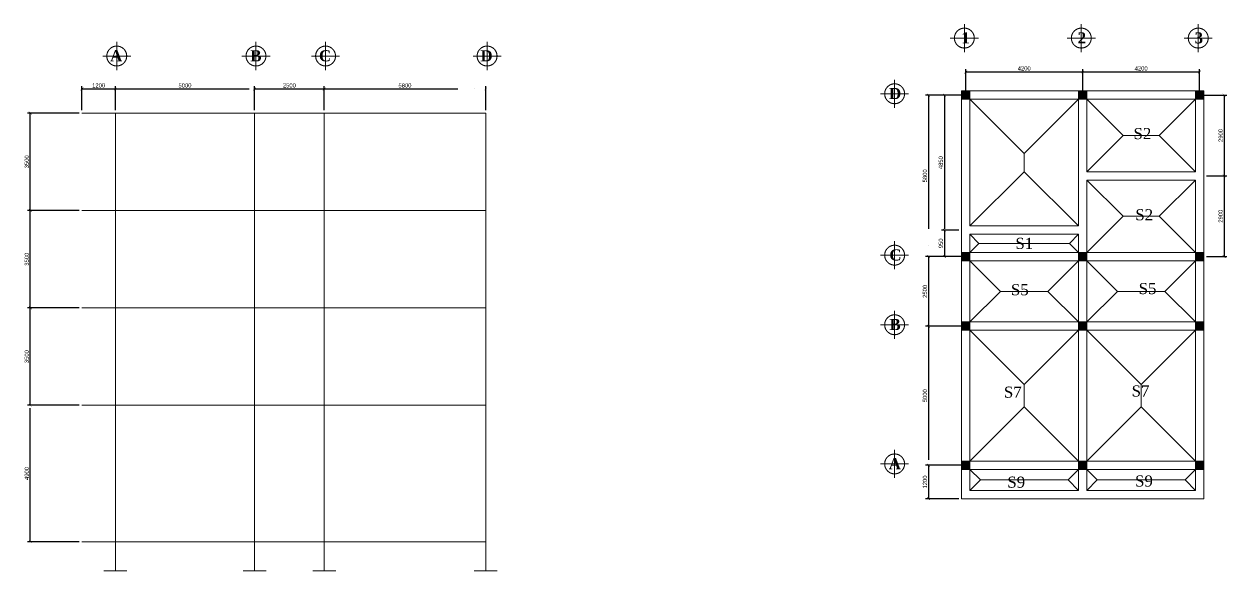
# Model space of a CAD drawing. Header units: inches. Extents: x 841 to 113868, y -38399 to 20899.
# Drawn here: x 70668 to 113868, y 1249 to 20899 of the extents above; entities that cross this region are included whole.
import ezdxf

# ---------------------------------------------------------------- set-up
doc = ezdxf.new("R2010")
doc.units = ezdxf.units.IN
doc.header["$MEASUREMENT"] = 0
doc.linetypes.add('ACAD_ISO04W100', pattern=[30, 24, -3, 0, -3])
for name, color, linetype, lineweight in [('COT', 2, 'Continuous', 13), ('KICH THUOC', 6, 'ACAD_ISO04W100', 5), ('NET DAM', 1, 'Continuous', 13), ('TEXT', 6, 'ACAD_ISO04W100', 5), ('TUONG', 1, 'Continuous', 13)]:
    doc.layers.add(name, color=color, linetype=linetype, lineweight=lineweight)
doc.layers.get('0').off()
doc.styles.get("Standard").update_dxf_attribs({"font": 'arial.ttf'})
doc.styles.add('TEXT', font='times.ttf')
doc.dimstyles.new('TL 100', dxfattribs={"dimscale": 100, "dimtxt": 1.5, "dimasz": 1, "dimexe": 1, "dimexo": 1, "dimgap": 0.5, "dimtad": 1, "dimtoh": 1, "dimdec": 0, "dimzin": 0, "dimdsep": 46, "dimtxsty": 'Standard', "dimblk": 'ARCHTICK', "dimblk1": 'ARCHTICK', "dimblk2": 'ARCHTICK', "dimcen": 6, "dimadec": 0, "dimazin": 0, "dimtfac": 1, "dimtdec": 0, "dimtofl": 0, "dimtmove": 2, "dimatfit": 3, "dimfxl": 1, "dimtolj": 1, "dimtzin": 0, "dimarcsym": 1})

# ---------------------------------------------------------------- blocks, each defined once
blk = doc.blocks.new('_ArchTick')
at = {"color": 0, "linetype": 'ByBlock', "const_width": 0.15}
blk.add_lwpolyline([(-0.5, -0.5), (0.5, 0.5)], dxfattribs=at)
blk = doc.blocks.new('*D93')
at = {"layer": 'KICH THUOC', "color": 0, "lineweight": -2, "ltscale": 200}
for p, q in [((72647, 7200), (70793, 7200)), ((70893, 2300), (70893, 7200)), ((72647, 2300), (70793, 2300))]:
    blk.add_line(p, q, dxfattribs=at)
at = {"layer": 'KICH THUOC', "color": 0, "lineweight": -2, "ltscale": 200, "xscale": 100, "yscale": 100, "zscale": 100}
for p, rotation in [((70893, 7200), 90), ((70893, 2300), 270)]:
    blk.add_blockref('_ArchTick', p, dxfattribs=dict(at, rotation=rotation))
at = {"layer": 'KICH THUOC', "color": 0, "ltscale": 200, "insert": (70766, 4750), "char_height": 150, "attachment_point": 5, "rotation": 90}
blk.add_mtext('\\A1;4900', dxfattribs=at)
blk = doc.blocks.new('*D94')
at = {"layer": 'KICH THUOC', "color": 0, "lineweight": -2, "ltscale": 200}
for p, q in [((72647, 10700), (70793, 10700)), ((70893, 7200), (70893, 10700)), ((72647, 7200), (70793, 7200))]:
    blk.add_line(p, q, dxfattribs=at)
at = {"layer": 'KICH THUOC', "color": 0, "lineweight": -2, "ltscale": 200, "xscale": 100, "yscale": 100, "zscale": 100}
for p, rotation in [((70893, 10700), 90), ((70893, 7200), 270)]:
    blk.add_blockref('_ArchTick', p, dxfattribs=dict(at, rotation=rotation))
at = {"layer": 'KICH THUOC', "color": 0, "ltscale": 200, "insert": (70766, 8950), "char_height": 150, "attachment_point": 5, "rotation": 90}
blk.add_mtext('\\A1;3500', dxfattribs=at)
blk = doc.blocks.new('*D95')
at = {"layer": 'KICH THUOC', "color": 0, "lineweight": -2, "ltscale": 200}
for p, q in [((72647, 14200), (70793, 14200)), ((70893, 10700), (70893, 14200)), ((72647, 10700), (70793, 10700))]:
    blk.add_line(p, q, dxfattribs=at)
at = {"layer": 'KICH THUOC', "color": 0, "lineweight": -2, "ltscale": 200, "xscale": 100, "yscale": 100, "zscale": 100}
for p, rotation in [((70893, 14200), 90), ((70893, 10700), 270)]:
    blk.add_blockref('_ArchTick', p, dxfattribs=dict(at, rotation=rotation))
at = {"layer": 'KICH THUOC', "color": 0, "ltscale": 200, "insert": (70766, 12450), "char_height": 150, "attachment_point": 5, "rotation": 90}
blk.add_mtext('\\A1;3500', dxfattribs=at)
blk = doc.blocks.new('*D96')
at = {"layer": 'KICH THUOC', "color": 0, "lineweight": -2, "ltscale": 200}
for p, q in [((72647, 17700), (70793, 17700)), ((70893, 14200), (70893, 17700)), ((72647, 14200), (70793, 14200))]:
    blk.add_line(p, q, dxfattribs=at)
at = {"layer": 'KICH THUOC', "color": 0, "lineweight": -2, "ltscale": 200, "xscale": 100, "yscale": 100, "zscale": 100}
for p, rotation in [((70893, 17700), 90), ((70893, 14200), 270)]:
    blk.add_blockref('_ArchTick', p, dxfattribs=dict(at, rotation=rotation))
at = {"layer": 'KICH THUOC', "color": 0, "ltscale": 200, "insert": (70766, 15950), "char_height": 150, "attachment_point": 5, "rotation": 90}
blk.add_mtext('\\A1;3500', dxfattribs=at)
blk = doc.blocks.new('*D97')
at = {"layer": 'KICH THUOC', "color": 0, "lineweight": -2, "ltscale": 200}
for p, q in [((72747, 17800), (72747, 18666)), ((73947, 17800), (73947, 18666)), ((72747, 18566), (73947, 18566))]:
    blk.add_line(p, q, dxfattribs=at)
at = {"layer": 'KICH THUOC', "color": 0, "lineweight": -2, "ltscale": 200, "xscale": 100, "yscale": 100, "zscale": 100, "rotation": 180}
blk.add_blockref('_ArchTick', (72747, 18566), dxfattribs=at)
at = {"layer": 'KICH THUOC', "color": 0, "lineweight": -2, "ltscale": 200, "xscale": 100, "yscale": 100, "zscale": 100}
blk.add_blockref('_ArchTick', (73947, 18566), dxfattribs=at)
at = {"layer": 'KICH THUOC', "color": 0, "ltscale": 200, "insert": (73347, 18693), "char_height": 150, "attachment_point": 5}
blk.add_mtext('\\A1;1200', dxfattribs=at)
blk = doc.blocks.new('*D98')
at = {"layer": 'KICH THUOC', "color": 0, "lineweight": -2, "ltscale": 200}
for p, q in [((73947, 17800), (73947, 18666)), ((78947, 17800), (78947, 18666)), ((73947, 18566), (78947, 18566))]:
    blk.add_line(p, q, dxfattribs=at)
at = {"layer": 'KICH THUOC', "color": 0, "lineweight": -2, "ltscale": 200, "xscale": 100, "yscale": 100, "zscale": 100, "rotation": 180}
blk.add_blockref('_ArchTick', (73947, 18566), dxfattribs=at)
at = {"layer": 'KICH THUOC', "color": 0, "lineweight": -2, "ltscale": 200, "xscale": 100, "yscale": 100, "zscale": 100}
blk.add_blockref('_ArchTick', (78947, 18566), dxfattribs=at)
at = {"layer": 'KICH THUOC', "color": 0, "ltscale": 200, "insert": (76447, 18693), "char_height": 150, "attachment_point": 5}
blk.add_mtext('\\A1;5000', dxfattribs=at)
blk = doc.blocks.new('*D99')
at = {"layer": 'KICH THUOC', "color": 0, "lineweight": -2, "ltscale": 200}
for p, q in [((78947, 17800), (78947, 18666)), ((81447, 17800), (81447, 18666)), ((78947, 18566), (81447, 18566))]:
    blk.add_line(p, q, dxfattribs=at)
at = {"layer": 'KICH THUOC', "color": 0, "lineweight": -2, "ltscale": 200, "xscale": 100, "yscale": 100, "zscale": 100, "rotation": 180}
blk.add_blockref('_ArchTick', (78947, 18566), dxfattribs=at)
at = {"layer": 'KICH THUOC', "color": 0, "lineweight": -2, "ltscale": 200, "xscale": 100, "yscale": 100, "zscale": 100}
blk.add_blockref('_ArchTick', (81447, 18566), dxfattribs=at)
at = {"layer": 'KICH THUOC', "color": 0, "ltscale": 200, "insert": (80197, 18693), "char_height": 150, "attachment_point": 5}
blk.add_mtext('\\A1;2500', dxfattribs=at)
blk = doc.blocks.new('*D112')
at = {"layer": 'KICH THUOC', "color": 0, "lineweight": -2, "ltscale": 200}
for p, q in [((81447, 17800), (81447, 18666)), ((87247, 17800), (87247, 18666)), ((81447, 18566), (87247, 18566))]:
    blk.add_line(p, q, dxfattribs=at)
at = {"layer": 'KICH THUOC', "color": 0, "lineweight": -2, "ltscale": 200, "xscale": 100, "yscale": 100, "zscale": 100, "rotation": 180}
blk.add_blockref('_ArchTick', (81447, 18566), dxfattribs=at)
at = {"layer": 'KICH THUOC', "color": 0, "lineweight": -2, "ltscale": 200, "xscale": 100, "yscale": 100, "zscale": 100}
blk.add_blockref('_ArchTick', (87247, 18566), dxfattribs=at)
at = {"layer": 'KICH THUOC', "color": 0, "ltscale": 200, "insert": (84347, 18693), "char_height": 150, "attachment_point": 5}
blk.add_mtext('\\A1;5800', dxfattribs=at)
blk = doc.blocks.new('A$C16FA33CA')
at = {"layer": 'COT', "ltscale": 200}
h = blk.add_hatch(color=256, dxfattribs=at)
h.dxf.hatch_style = 1
h.paths.add_polyline_path([(0, 0), (300, 0), (300, 300), (0, 300)])
blk.add_lwpolyline([(0, 0), (300, 0), (300, 300), (0, 300)], close=True, dxfattribs=at)
blk = doc.blocks.new('*D118')
at = {"layer": 'KICH THUOC', "color": 0, "lineweight": -2, "ltscale": 200}
for p, q in [((104487, 18445), (104487, 19277)), ((104487, 19177), (108687, 19177)), ((108687, 18445), (108687, 19277))]:
    blk.add_line(p, q, dxfattribs=at)
at = {"layer": 'KICH THUOC', "color": 0, "lineweight": -2, "ltscale": 200, "xscale": 100, "yscale": 100, "zscale": 100, "rotation": 180}
blk.add_blockref('_ArchTick', (104487, 19177), dxfattribs=at)
at = {"layer": 'KICH THUOC', "color": 0, "lineweight": -2, "ltscale": 200, "xscale": 100, "yscale": 100, "zscale": 100}
blk.add_blockref('_ArchTick', (108687, 19177), dxfattribs=at)
at = {"layer": 'KICH THUOC', "color": 0, "ltscale": 200, "insert": (106587, 19304), "char_height": 150, "attachment_point": 5}
blk.add_mtext('\\A1;4200', dxfattribs=at)
blk = doc.blocks.new('*D119')
at = {"layer": 'KICH THUOC', "color": 0, "lineweight": -2, "ltscale": 200}
for p, q in [((108687, 18445), (108687, 19277)), ((108687, 19177), (112887, 19177)), ((112887, 18445), (112887, 19277))]:
    blk.add_line(p, q, dxfattribs=at)
at = {"layer": 'KICH THUOC', "color": 0, "lineweight": -2, "ltscale": 200, "xscale": 100, "yscale": 100, "zscale": 100, "rotation": 180}
blk.add_blockref('_ArchTick', (108687, 19177), dxfattribs=at)
at = {"layer": 'KICH THUOC', "color": 0, "lineweight": -2, "ltscale": 200, "xscale": 100, "yscale": 100, "zscale": 100}
blk.add_blockref('_ArchTick', (112887, 19177), dxfattribs=at)
at = {"layer": 'KICH THUOC', "color": 0, "ltscale": 200, "insert": (110787, 19304), "char_height": 150, "attachment_point": 5}
blk.add_mtext('\\A1;4200', dxfattribs=at)
blk = doc.blocks.new('*D120')
at = {"layer": 'KICH THUOC', "color": 0, "lineweight": -2, "ltscale": 200}
for p, q in [((104387, 18345), (103047, 18345)), ((103147, 18345), (103147, 12545)), ((104387, 12545), (103047, 12545))]:
    blk.add_line(p, q, dxfattribs=at)
at = {"layer": 'KICH THUOC', "color": 0, "lineweight": -2, "ltscale": 200, "xscale": 100, "yscale": 100, "zscale": 100}
for p, rotation in [((103147, 18345), 90), ((103147, 12545), 270)]:
    blk.add_blockref('_ArchTick', p, dxfattribs=dict(at, rotation=rotation))
at = {"layer": 'KICH THUOC', "color": 0, "ltscale": 200, "insert": (103021, 15445), "char_height": 150, "attachment_point": 5, "rotation": 90}
blk.add_mtext('\\A1;5800', dxfattribs=at)
blk = doc.blocks.new('*D121')
at = {"layer": 'KICH THUOC', "color": 0, "lineweight": -2, "ltscale": 200}
for p, q in [((104387, 12545), (103047, 12545)), ((103147, 12545), (103147, 10045)), ((104387, 10045), (103047, 10045))]:
    blk.add_line(p, q, dxfattribs=at)
at = {"layer": 'KICH THUOC', "color": 0, "lineweight": -2, "ltscale": 200, "xscale": 100, "yscale": 100, "zscale": 100}
for p, rotation in [((103147, 12545), 90), ((103147, 10045), 270)]:
    blk.add_blockref('_ArchTick', p, dxfattribs=dict(at, rotation=rotation))
at = {"layer": 'KICH THUOC', "color": 0, "ltscale": 200, "insert": (103021, 11295), "char_height": 150, "attachment_point": 5, "rotation": 90}
blk.add_mtext('\\A1;2500', dxfattribs=at)
blk = doc.blocks.new('*D117')
at = {"layer": 'KICH THUOC', "color": 0, "lineweight": -2, "ltscale": 200}
for p, q in [((104387, 10045), (103047, 10045)), ((103147, 10045), (103147, 5045)), ((104387, 5045), (103047, 5045))]:
    blk.add_line(p, q, dxfattribs=at)
at = {"layer": 'KICH THUOC', "color": 0, "lineweight": -2, "ltscale": 200, "xscale": 100, "yscale": 100, "zscale": 100}
for p, rotation in [((103147, 10045), 90), ((103147, 5045), 270)]:
    blk.add_blockref('_ArchTick', p, dxfattribs=dict(at, rotation=rotation))
at = {"layer": 'KICH THUOC', "color": 0, "ltscale": 200, "insert": (103021, 7545), "char_height": 150, "attachment_point": 5, "rotation": 90}
blk.add_mtext('\\A1;5000', dxfattribs=at)
blk = doc.blocks.new('*D122')
at = {"layer": 'KICH THUOC', "color": 0, "lineweight": -2, "ltscale": 200}
for p, q in [((104387, 5045), (103047, 5045)), ((103147, 5045), (103147, 3845)), ((104237, 3845), (103047, 3845))]:
    blk.add_line(p, q, dxfattribs=at)
at = {"layer": 'KICH THUOC', "color": 0, "lineweight": -2, "ltscale": 200, "xscale": 100, "yscale": 100, "zscale": 100}
for p, rotation in [((103147, 5045), 90), ((103147, 3845), 270)]:
    blk.add_blockref('_ArchTick', p, dxfattribs=dict(at, rotation=rotation))
at = {"layer": 'KICH THUOC', "color": 0, "ltscale": 200, "insert": (103021, 4445), "char_height": 150, "attachment_point": 5, "rotation": 90}
blk.add_mtext('\\A1;1200', dxfattribs=at)
blk = doc.blocks.new('*D123')
at = {"layer": 'KICH THUOC', "color": 0, "lineweight": -2, "ltscale": 200}
for p, q in [((104387, 18345), (103619, 18345)), ((103719, 18345), (103719, 13494)), ((104237, 13494), (103619, 13494))]:
    blk.add_line(p, q, dxfattribs=at)
at = {"layer": 'KICH THUOC', "color": 0, "lineweight": -2, "ltscale": 200, "xscale": 100, "yscale": 100, "zscale": 100}
for p, rotation in [((103719, 18345), 90), ((103719, 13494), 270)]:
    blk.add_blockref('_ArchTick', p, dxfattribs=dict(at, rotation=rotation))
at = {"layer": 'KICH THUOC', "color": 0, "ltscale": 200, "insert": (103592, 15920), "char_height": 150, "attachment_point": 5, "rotation": 90}
blk.add_mtext('\\A1;4850', dxfattribs=at)
blk = doc.blocks.new('*D124')
at = {"layer": 'KICH THUOC', "color": 0, "lineweight": -2, "ltscale": 200}
for p, q in [((104237, 13494), (103619, 13494)), ((103719, 13494), (103719, 12545)), ((104387, 12545), (103619, 12545))]:
    blk.add_line(p, q, dxfattribs=at)
at = {"layer": 'KICH THUOC', "color": 0, "lineweight": -2, "ltscale": 200, "xscale": 100, "yscale": 100, "zscale": 100}
for p, rotation in [((103719, 13494), 90), ((103719, 12545), 270)]:
    blk.add_blockref('_ArchTick', p, dxfattribs=dict(at, rotation=rotation))
at = {"layer": 'KICH THUOC', "color": 0, "ltscale": 200, "insert": (103592, 13020), "char_height": 150, "attachment_point": 5, "rotation": 90}
blk.add_mtext('\\A1;950', dxfattribs=at)
blk = doc.blocks.new('*D127')
at = {"layer": 'KICH THUOC', "color": 0, "lineweight": -2, "ltscale": 200}
for p, q in [((112987, 18345), (113868, 18345)), ((113768, 18345), (113768, 15445)), ((113137, 15445), (113868, 15445))]:
    blk.add_line(p, q, dxfattribs=at)
at = {"layer": 'KICH THUOC', "color": 0, "lineweight": -2, "ltscale": 200, "xscale": 100, "yscale": 100, "zscale": 100}
for p, rotation in [((113768, 18345), 90), ((113768, 15445), 270)]:
    blk.add_blockref('_ArchTick', p, dxfattribs=dict(at, rotation=rotation))
at = {"layer": 'KICH THUOC', "color": 0, "ltscale": 200, "insert": (113641, 16895), "char_height": 150, "attachment_point": 5, "rotation": 90}
blk.add_mtext('\\A1;2900', dxfattribs=at)
blk = doc.blocks.new('*D128')
at = {"layer": 'KICH THUOC', "color": 0, "lineweight": -2, "ltscale": 200}
for p, q in [((113137, 15445), (113868, 15445)), ((113768, 15445), (113768, 12545)), ((113137, 12545), (113868, 12545))]:
    blk.add_line(p, q, dxfattribs=at)
at = {"layer": 'KICH THUOC', "color": 0, "lineweight": -2, "ltscale": 200, "xscale": 100, "yscale": 100, "zscale": 100}
for p, rotation in [((113768, 15445), 90), ((113768, 12545), 270)]:
    blk.add_blockref('_ArchTick', p, dxfattribs=dict(at, rotation=rotation))
at = {"layer": 'KICH THUOC', "color": 0, "ltscale": 200, "insert": (113641, 13995), "char_height": 150, "attachment_point": 5, "rotation": 90}
blk.add_mtext('\\A1;2900', dxfattribs=at)

msp = doc.modelspace()

# ---------------------------------------------------------------- linework, layer by layer
at = {"layer": 'KICH THUOC', "ltscale": 200}
for p, q in [((104437.49, 19890.4), (104437.49, 20899.41)), ((108637.49, 19890.4), (108637.49, 20899.41)), ((112837.49, 19890.4), (112837.49, 20899.41)), ((103932.99, 20394.9), (104941.99, 20394.9)), ((108132.99, 20394.9), (109141.99, 20394.9)), ((112332.99, 20394.9), (113341.99, 20394.9)), ((73996.69, 19245.5), (73996.69, 20254.5)), ((78996.69, 19245.5), (78996.69, 20254.5)), ((81496.69, 19245.5), (81496.69, 20254.5)), ((87296.69, 19245.5), (87296.69, 20254.5)), ((74501.19, 19750), (73492.19, 19750)), ((79501.19, 19750), (78492.19, 19750)), ((82001.19, 19750), (80992.19, 19750)), ((87801.19, 19750), (86792.19, 19750)), ((101932.99, 17890.4), (101932.99, 18899.41)), ((101428.48, 18394.9), (102437.49, 18394.9)), ((104637.49, 18194.9), (106587.49, 16244.9)), ((108537.49, 18194.9), (106587.49, 16244.9)), ((108837.49, 18194.9), (110137.49, 16894.9)), ((112737.49, 18194.9), (111437.49, 16894.9)), ((108837.49, 15594.9), (110137.49, 16894.9)), ((111437.49, 16894.9), (110137.49, 16894.9)), ((112737.49, 15594.9), (111437.49, 16894.9)), ((106587.49, 15594.47), (106587.49, 16244.9)), ((104637.49, 13644.47), (106587.49, 15594.47)), ((108537.49, 13644.47), (106587.49, 15594.47)), ((108837.49, 15294.9), (110137.49, 13994.9)), ((112737.49, 15294.9), (111437.49, 13994.9)), ((108837.49, 12694.9), (110137.49, 13994.9)), ((111437.49, 13994.9), (110137.49, 13994.9)), ((112737.49, 12694.9), (111437.49, 13994.9)), ((101932.99, 12090.4), (101932.99, 13099.41)), ((104637.49, 13344.47), (104962.27, 13019.69)), ((104637.49, 12694.9), (104962.27, 13019.69)), ((104962.27, 13019.69), (108212.7, 13019.69)), ((108537.49, 13344.47), (108212.7, 13019.69)), ((108537.49, 12694.9), (108212.7, 13019.69)), ((101428.48, 12594.9), (102437.49, 12594.9)), ((104637.49, 12394.9), (105737.49, 11294.9)), ((108537.49, 12394.9), (107437.49, 11294.9)), ((108837.49, 12394.9), (109937.49, 11294.9)), ((112737.49, 12394.9), (111637.49, 11294.9)), ((104637.49, 10194.9), (105737.49, 11294.9)), ((105737.49, 11294.9), (107437.49, 11294.9)), ((108537.49, 10194.9), (107437.49, 11294.9)), ((108837.49, 10194.9), (109937.49, 11294.9)), ((109937.49, 11294.9), (111637.49, 11294.9)), ((112737.49, 10194.9), (111637.49, 11294.9)), ((101932.99, 9590.4), (101932.99, 10599.41)), ((101428.48, 10094.9), (102437.49, 10094.9)), ((104637.49, 9894.9), (106587.49, 7944.9)), ((108537.49, 9894.9), (106587.49, 7944.9)), ((108837.49, 9894.9), (110787.49, 7944.9)), ((112737.49, 9894.9), (110787.49, 7944.9)), ((106587.49, 7144.9), (106587.49, 7944.9)), ((110787.49, 7144.9), (110787.49, 7944.9)), ((104637.49, 5194.9), (106587.49, 7144.9)), ((108537.49, 5194.9), (106587.49, 7144.9)), ((108837.49, 5194.9), (110787.49, 7144.9)), ((112737.49, 5194.9), (110787.49, 7144.9)), ((101932.99, 4590.4), (101932.99, 5599.41)), ((101428.48, 5094.9), (102437.49, 5094.9)), ((104637.49, 4894.9), (105012.49, 4519.9)), ((108537.49, 4894.9), (108162.49, 4519.9)), ((108837.49, 4894.9), (109212.49, 4519.9)), ((112737.49, 4894.9), (112362.49, 4519.9)), ((105012.49, 4519.9), (104637.49, 4144.9)), ((108162.49, 4519.9), (105012.49, 4519.9)), ((108537.49, 4144.9), (108162.49, 4519.9)), ((109212.49, 4519.9), (108837.49, 4144.9)), ((112362.49, 4519.9), (109212.49, 4519.9)), ((112737.49, 4144.9), (112362.49, 4519.9))]:
    msp.add_line(p, q, dxfattribs=at)
for centre in [(104437.49, 20394.9), (108637.49, 20394.9), (112837.49, 20394.9), (73996.69, 19750), (78996.69, 19750), (81496.69, 19750), (87296.69, 19750), (101932.99, 18394.9), (101932.99, 12594.9), (101932.99, 10094.9), (101932.99, 5094.9)]:
    msp.add_circle(centre, 357.19, dxfattribs=at)
at = {"layer": 'NET DAM', "ltscale": 200}
for p, q in [((72746.69, 17700), (87246.69, 17700)), ((73946.69, 1248.5), (73946.69, 17700)), ((78946.69, 1248.5), (78946.69, 17700)), ((81446.69, 1248.5), (81446.69, 17700)), ((87246.69, 1248.5), (87246.69, 17700)), ((72746.69, 14200), (87246.69, 14200)), ((72746.69, 10700), (87246.69, 10700)), ((72746.69, 7200), (87246.69, 7200)), ((72746.69, 2300), (87246.69, 2300)), ((74359.08, 1248.5), (73534.3, 1248.5)), ((79359.08, 1248.5), (78534.3, 1248.5)), ((81859.08, 1248.5), (81034.3, 1248.5)), ((87659.08, 1248.5), (86834.3, 1248.5))]:
    msp.add_line(p, q, dxfattribs=at)
at = {"layer": 'TUONG', "ltscale": 200}
for p, q in [((104337.49, 18494.9), (113037.49, 18494.9)), ((104337.49, 3844.9), (104337.49, 18494.9)), ((113037.49, 3844.9), (104337.49, 3844.9))]:
    msp.add_line(p, q, dxfattribs=at)
for points in [[(104637.49, 13644.47), (104637.49, 18194.9), (113037.49, 18194.9)], [(108537.49, 13644.47), (108537.49, 18494.9), (108837.49, 18494.9), (108837.49, 15594.9)], [(112737.49, 18494.9), (113037.49, 18494.9)], [(112737.49, 18494.9), (113037.49, 18494.9)], [(112737.49, 15594.9), (112737.49, 18494.9), (113037.49, 18494.9), (113037.49, 3844.9)], [(108537.49, 15294.9), (108537.49, 15594.9)], [(108837.49, 15594.9), (112737.49, 15594.9)], [(113037.49, 15594.9), (113037.49, 15294.9)], [(108837.49, 15294.9), (108837.49, 4144.9)], [(112737.49, 15294.9), (108837.49, 15294.9)], [(112737.49, 4144.9), (112737.49, 15294.9)], [(104337.49, 13344.47), (104337.49, 13644.47)], [(104637.49, 13644.47), (108537.49, 13644.47)], [(108837.49, 13644.47), (108837.49, 13344.47)], [(108537.49, 13344.47), (104637.49, 13344.47)], [(108537.49, 4144.9), (104637.49, 4144.9), (104637.49, 13344.47)], [(108537.49, 4144.9), (108537.49, 13344.47)], [(113037.49, 12394.9), (104337.49, 12394.9), (104337.49, 12694.9), (113037.49, 12694.9)], [(113037.49, 9894.9), (104337.49, 9894.9), (104337.49, 10194.9), (113037.49, 10194.9)], [(113037.49, 4894.9), (104337.49, 4894.9), (104337.49, 5194.9), (113037.49, 5194.9)], [(112737.49, 4144.9), (108837.49, 4144.9)]]:
    msp.add_lwpolyline(points, dxfattribs=at)

# ---------------------------------------------------------------- block references
at = {"layer": 'COT', "ltscale": 200}
for p in [(104337.49, 18194.9), (108537.49, 18194.9), (112737.49, 18194.9), (104337.49, 12394.9), (108537.49, 12394.9), (112737.49, 12394.9), (104337.49, 9894.9), (108537.49, 9894.9), (112737.49, 9894.9), (104337.49, 4894.9), (108537.49, 4894.9), (112737.49, 4894.9)]:
    msp.add_blockref('A$C16FA33CA', p, dxfattribs=at)

# ---------------------------------------------------------------- texts
at = {"layer": 'KICH THUOC', "ltscale": 200, "char_height": 400, "style": 'TEXT'}
for s, insert, attachment_point in [('\\pi88.90096;{\\fTimes New Roman|b1|i0|c0|p18;1}', (104238.79, 20603.51), 1), ('\\pi68.38073;{\\fTimes New Roman|b1|i0|c0|p18;2}', (108438.79, 20603.51), 1), ('\\pi68.52524;{\\fTimes New Roman|b1|i0|c0|p18;3}', (112638.79, 20603.51), 1), ('\\pi66.65;{\\fTimes New Roman|b1|i0|c0|p18;A}', (74195.39, 19958.61), 3), ('\\pi66.65;{\\fTimes New Roman|b1|i0|c0|p18;B}', (79195.39, 19958.61), 3), ('\\pi66.65;{\\fTimes New Roman|b1|i0|c0|p18;C}', (81695.39, 19958.61), 3), ('\\pi66.65;{\\fTimes New Roman|b1|i0|c0|p18;D}', (87495.39, 19958.61), 3), ('\\pi-2.71754;{\\fTimes New Roman|b1|i0|c0|p18;D}', (101734.29, 18603.51), 1), ('\\pi8.84315;{\\fTimes New Roman|b1|i0|c0|p18;C}', (101734.29, 12803.51), 1), ('\\pi13.90096;{\\fTimes New Roman|b1|i0|c0|p18;B}', (101734.29, 10303.51), 1), ('\\pi-13.41118;{\\fTimes New Roman|b1|i0|c0|p18;A}', (101734.29, 5303.51), 1)]:
    msp.add_mtext_dynamic_manual_height_columns(s, width=389.3626, gutter_width=1, heights=[0], dxfattribs=dict(at, insert=insert, attachment_point=attachment_point))
at = {"layer": 'TEXT', "ltscale": 200, "char_height": 400, "attachment_point": 1, "style": 'TEXT'}
for s, insert in [('\\pi1406.12853;S2', (109106.56, 17164.18)), ('\\pi1406.12853;S2', (109171.72, 14248.01)), ('\\pi1429.92089;S1', (104840.92, 13219.6)), ('\\pi1413.33833;S5', (104697.19, 11554.9)), ('\\pi1413.33833;S5', (109284.51, 11596.01)), ('\\pi1406.99371;S7', (104451.52, 7872.99)), ('\\pi1406.99371;S7', (109038.84, 7914.1)), ('\\pi1406.56112;S9', (104574.35, 4639.83)), ('\\pi1406.56112;S9', (109161.67, 4680.94))]:
    msp.add_mtext_dynamic_manual_height_columns(s, width=3374.6219, gutter_width=1, heights=[0], dxfattribs=dict(at, insert=insert))

# ---------------------------------------------------------------- dimensions: what is measured, and where the dimension line sits
at = {"layer": 'KICH THUOC', "ltscale": 200}
for base, p1, p2, picture, middle in [((108687.49, 19177.11), (104487.49, 18344.9), (108687.49, 18344.9), '*D118', (106587.49, 19303.7)), ((112887.49, 19177.11), (108687.49, 18344.9), (112887.49, 18344.9), '*D119', (110787.49, 19303.7)), ((73946.69, 18566.3), (72746.69, 17700), (73946.69, 17700), '*D97', (73346.69, 18692.89)), ((78946.69, 18566.3), (73946.69, 17700), (78946.69, 17700), '*D98', (76446.69, 18692.89)), ((81446.69, 18566.3), (78946.69, 17700), (81446.69, 17700), '*D99', (80196.69, 18692.89)), ((87246.69, 18566.3), (81446.69, 17700), (87246.69, 17700), '*D112', (84346.69, 18692.89))]:
    dim = msp.add_linear_dim(base=base, p1=p1, p2=p2, dimstyle='TL 100', dxfattribs=at)
    dim.commit()
    dim.dimension.update_dxf_attribs({"geometry": picture, "text_midpoint": middle})
for base, p1, p2, picture, middle in [((103147.26, 12544.9), (104487.49, 18344.9), (104487.49, 12544.9), '*D120', (103020.67, 15444.9)), ((103718.73, 13494.47), (104487.49, 18344.9), (104337.49, 13494.47), '*D123', (103592.14, 15919.69)), ((113767.97, 15444.9), (112887.49, 18344.9), (113037.49, 15444.9), '*D127', (113641.38, 16894.9)), ((70893, 17700), (72746.69, 14200), (72746.69, 17700), '*D96', (70766.36, 15950)), ((113767.97, 12544.9), (113037.49, 15444.9), (113037.49, 12544.9), '*D128', (113641.38, 13994.9)), ((70893, 14200), (72746.69, 10700), (72746.69, 14200), '*D95', (70766.36, 12450)), ((103718.73, 12544.9), (104337.49, 13494.47), (104487.49, 12544.9), '*D124', (103592.14, 13019.69)), ((103147.26, 10044.9), (104487.49, 12544.9), (104487.49, 10044.9), '*D121', (103020.67, 11294.9)), ((70893, 10700), (72746.69, 7200), (72746.69, 10700), '*D94', (70766.36, 8950)), ((103147.26, 5044.9), (104487.49, 10044.9), (104487.49, 5044.9), '*D117', (103020.67, 7544.9)), ((70893, 7200), (72746.69, 2300), (72746.69, 7200), '*D93', (70766.41, 4750)), ((103147.26, 3844.9), (104487.49, 5044.9), (104337.49, 3844.9), '*D122', (103020.67, 4444.9))]:
    dim = msp.add_linear_dim(base=base, p1=p1, p2=p2, angle=90, dimstyle='TL 100', dxfattribs=at)
    dim.commit()
    dim.dimension.update_dxf_attribs({"geometry": picture, "text_midpoint": middle})

doc.saveas('drawing.dxf')
